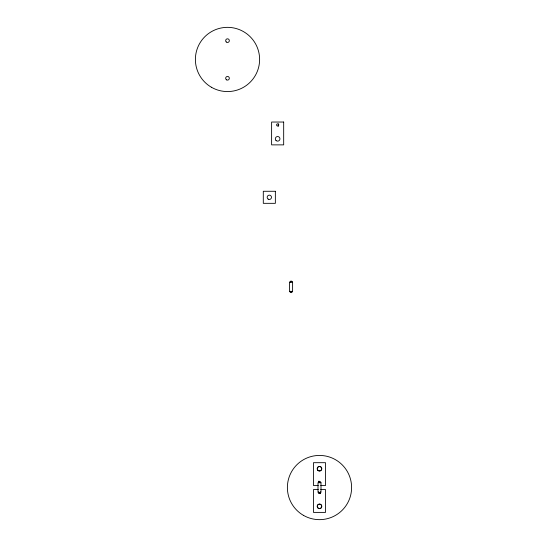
<?xml version="1.0" encoding="UTF-8"?>
<svg xmlns="http://www.w3.org/2000/svg" width="547" height="547" viewBox="0 0 547 547"><rect width="100%" height="100%" fill="white"/><g stroke="black" fill="none" stroke-linecap="round" stroke-linejoin="round"><path stroke-width="0.82" d="M278.177 125.865L278.703 124.935L278.177 123.848M318.45 482.748L318.963 481.059M320.022 493.709L320.556 492.45M278.396 125.687L278.177 126.193M318.286 485.524L313.465 485.524L313.465 462.687L325.527 462.687L325.527 485.524L320.699 485.524M318.286 489.558L313.465 489.558L313.465 512.389L325.527 512.389L325.527 489.558L320.699 489.558M278.655 124.62L278.703 124.935A1.06 1.06 0 0 1 277.11 125.851A1.06 1.06 0 0 1 277.11 124.012A1.06 1.06 0 0 1 278.703 124.935M320.426 492.109A0.964 0.964 0 0 1 319.496 493.319A0.964 0.964 0 0 1 318.566 492.109M318.532 482.707A0.964 0.964 0 0 1 319.496 481.736A0.964 0.964 0 0 1 320.46 482.707M291.934 291.202A0.964 0.964 0 0 1 291.1 292.652A0.964 0.964 0 0 1 290.266 291.202M290.266 282.519A0.964 0.964 0 0 1 291.1 281.069A0.964 0.964 0 0 1 291.934 282.519M318.436 482.625A1.06 1.06 0 0 1 319.496 481.565A1.06 1.06 0 0 1 320.556 482.625M320.412 491.924A1.06 1.06 0 0 1 319.496 493.51A1.06 1.06 0 0 1 318.573 491.924M283.674 122.036L271.613 122.036L271.613 144.873L283.674 144.873L283.674 122.036M275.36 191.272L263.298 191.272L263.298 203.334L275.36 203.334L275.36 191.272M292.604 282.033L289.595 282.033L289.595 291.688L292.604 291.688L292.604 282.033M321 482.707L317.992 482.707L317.992 492.355L321 492.355L321 482.707M317.855 470.358A2.318 2.318 0 0 0 321.732 469.319A2.318 2.318 0 0 0 318.894 466.482A2.318 2.318 0 0 0 317.855 470.358M318.368 470.564A2.161 2.161 0 0 0 321.657 468.772A2.161 2.161 0 0 0 318.463 466.823A2.161 2.161 0 0 0 318.368 470.564M303.441 515.349A32.109 32.109 0 0 0 351.605 487.541A32.109 32.109 0 0 0 303.441 459.733A32.109 32.109 0 0 0 303.441 515.349M318.368 508.204A2.161 2.161 0 0 0 321.657 506.413A2.161 2.161 0 0 0 318.463 504.457A2.161 2.161 0 0 0 318.368 508.204M318.333 508.361A2.318 2.318 0 0 0 321.814 506.358A2.318 2.318 0 0 0 318.333 504.355A2.318 2.318 0 0 0 318.333 508.361M276.003 140.476A2.318 2.318 0 0 0 279.879 139.437A2.318 2.318 0 0 0 277.042 136.6A2.318 2.318 0 0 0 276.003 140.476M268.201 199.149A2.161 2.161 0 0 0 271.49 197.358A2.161 2.161 0 0 0 268.297 195.402A2.161 2.161 0 0 0 268.201 199.149M226.588 79.869A1.832 1.832 0 0 0 229.337 78.283A1.832 1.832 0 0 0 226.588 76.689A1.832 1.832 0 0 0 226.588 79.869M226.212 41.941A1.832 1.832 0 0 0 229.275 41.114A1.832 1.832 0 0 0 227.032 38.871A1.832 1.832 0 0 0 226.212 41.941M211.45 87.267A32.109 32.109 0 0 0 259.613 59.459A32.109 32.109 0 0 0 211.45 31.651A32.109 32.109 0 0 0 211.45 87.267"/></g></svg>
